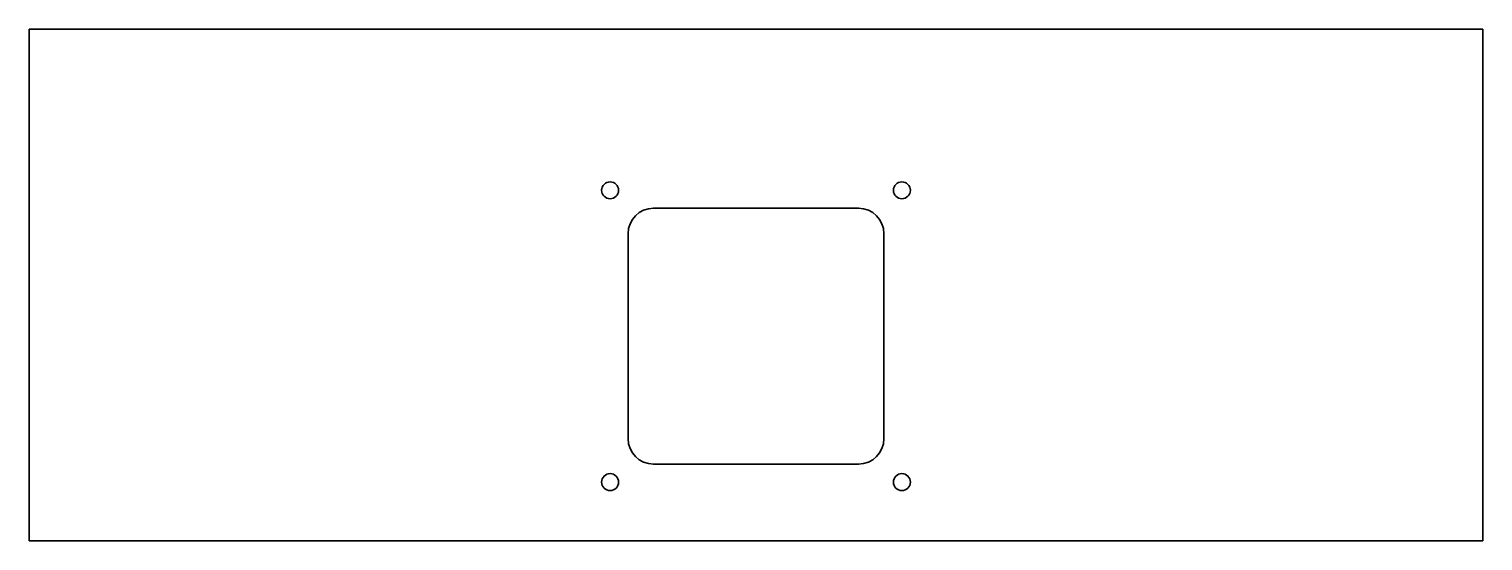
# Model space of a CAD drawing. Header units: inches. Extents: x 0 to 568, y 0 to 200.
import ezdxf

# ---------------------------------------------------------------- set-up
doc = ezdxf.new("R2010")
doc.units = ezdxf.units.IN
doc.header["$MEASUREMENT"] = 0
doc.layers.add('SIMUMAK Visible (ISO)', color=7, linetype='Continuous', lineweight=35)

# ---------------------------------------------------------------- blocks, each defined once
blk = doc.blocks.new('AMB-03-ESTINF01_Sheet_10_AMB-03-ESTINF01')
at = {"layer": 'SIMUMAK Visible (ISO)'}
for p, q in [((-284, 100), (284, 100)), ((-284, -100), (-284, 100)), ((284, 100), (284, -100)), ((-40, 30), (40, 30)), ((-50, -60), (-50, 20)), ((50, 20), (50, -60)), ((40, -70), (-40, -70)), ((284, -100), (-284, -100))]:
    blk.add_line(p, q, dxfattribs=at)
for centre in [(-57, 37), (57, 37), (-57, -77), (57, -77)]:
    blk.add_circle(centre, 3.3, dxfattribs=at)
for centre, start, end in [((-40, 20), 90, 180), ((40, 20), 0, 90), ((-40, -60), 180, 270), ((40, -60), 270, 360)]:
    blk.add_arc(centre, 10, start, end, dxfattribs=at)

msp = doc.modelspace()

# ---------------------------------------------------------------- block references
msp.add_blockref('AMB-03-ESTINF01_Sheet_10_AMB-03-ESTINF01', (284, 100))

doc.saveas('drawing.dxf')
